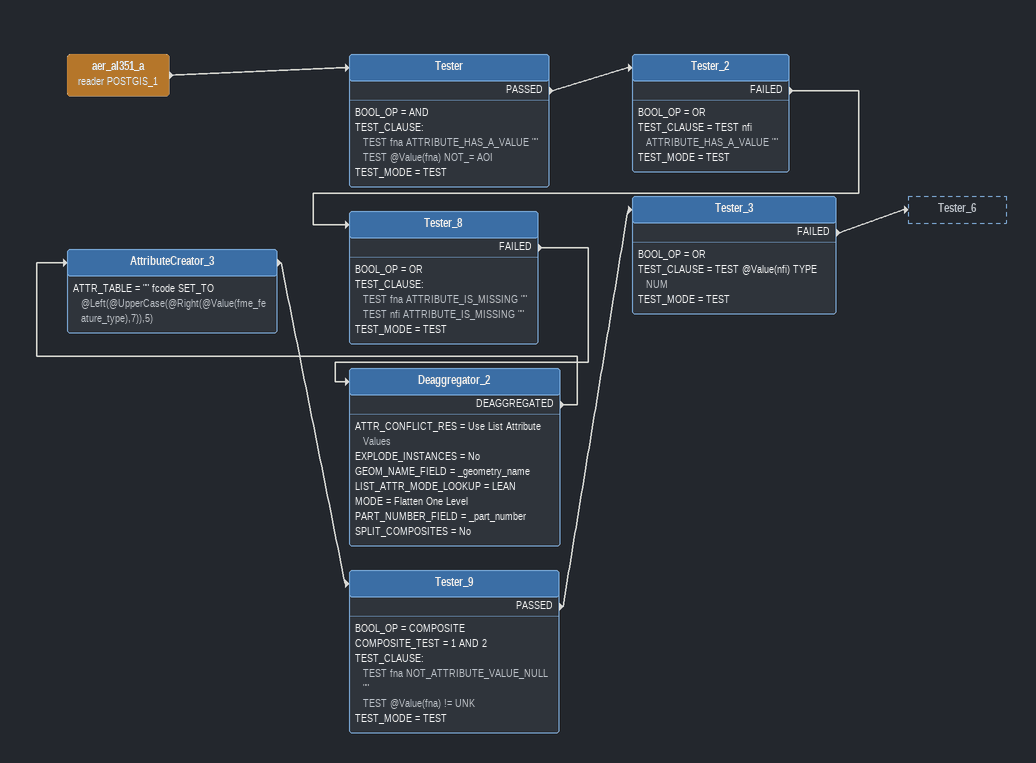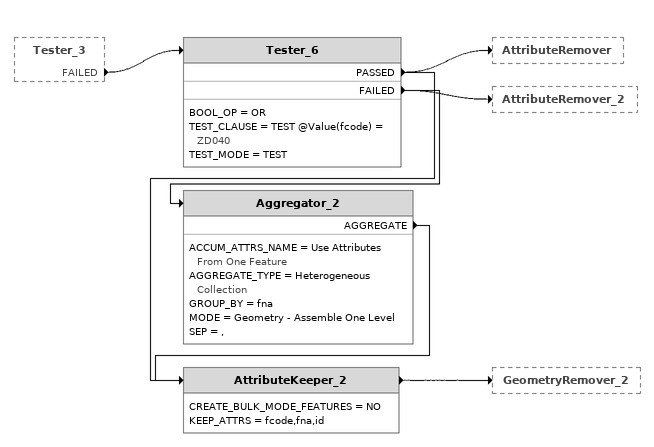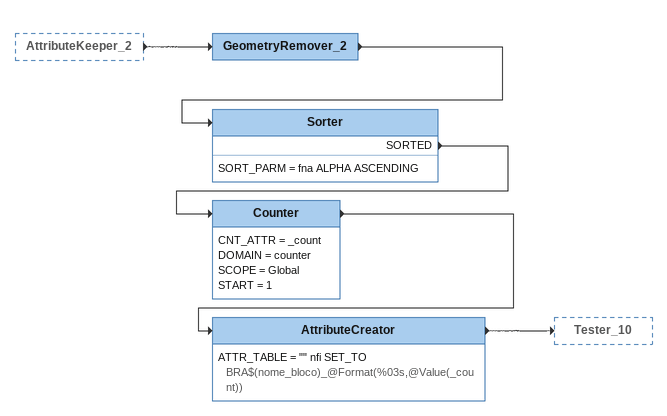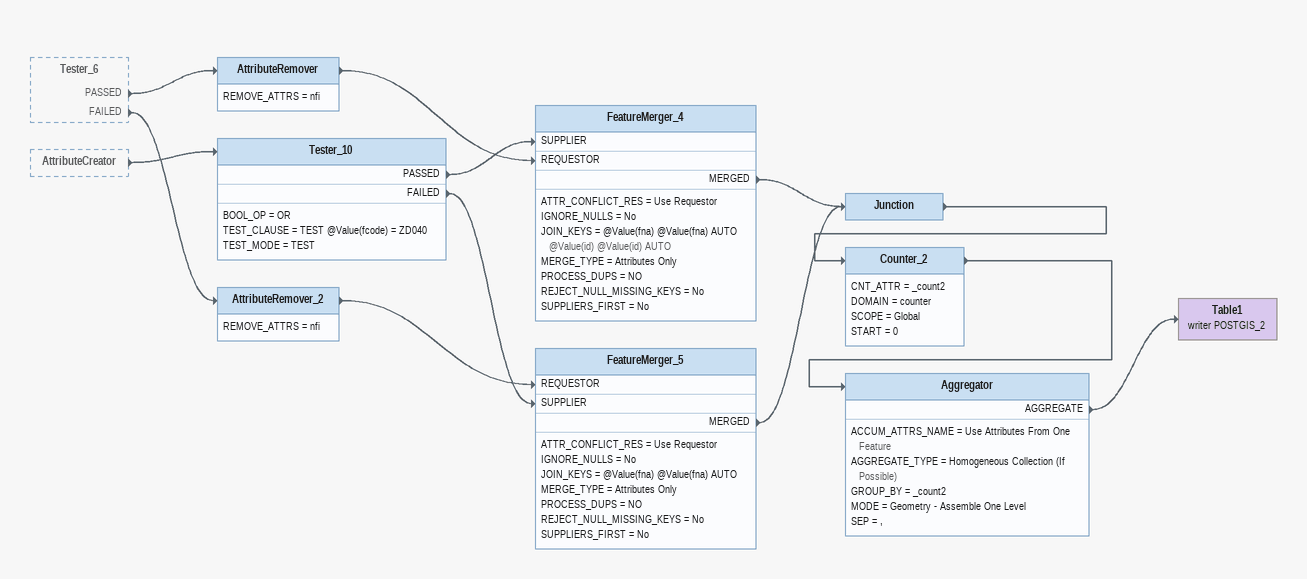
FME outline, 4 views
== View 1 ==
aer_al351_a (reader POSTGIS_1)
    -> Tester
Tester
    BOOL_OP = AND
    TEST_CLAUSE:
      TEST fna ATTRIBUTE_HAS_A_VALUE ""
      TEST @Value(fna) NOT_= AOI
    TEST_MODE = TEST
    PASSED -> Tester_2
Tester_2
    BOOL_OP = OR
    TEST_CLAUSE = TEST nfi ATTRIBUTE_HAS_A_VALUE ""
    TEST_MODE = TEST
    FAILED -> Tester_8
Tester_8
    BOOL_OP = OR
    TEST_CLAUSE:
      TEST fna ATTRIBUTE_IS_MISSING ""
      TEST nfi ATTRIBUTE_IS_MISSING ""
    TEST_MODE = TEST
    FAILED -> Deaggregator_2
Deaggregator_2
    ATTR_CONFLICT_RES = Use List Attribute Values
    EXPLODE_INSTANCES = No
    GEOM_NAME_FIELD = _geometry_name
    LIST_ATTR_MODE_LOOKUP = LEAN
    MODE = Flatten One Level
    PART_NUMBER_FIELD = _part_number
    SPLIT_COMPOSITES = No
    DEAGGREGATED -> AttributeCreator_3
AttributeCreator_3
    ATTR_TABLE = "" fcode SET_TO @Left(@UpperCase(@Right(@Value(fme_feature_type),7)),5)
    -> Tester_9
Tester_9
    BOOL_OP = COMPOSITE
    COMPOSITE_TEST = 1 AND 2
    TEST_CLAUSE:
      TEST fna NOT_ATTRIBUTE_VALUE_NULL ""
      TEST @Value(fna) != UNK
    TEST_MODE = TEST
    PASSED -> Tester_3
Tester_3
    BOOL_OP = OR
    TEST_CLAUSE = TEST @Value(nfi) TYPE NUM
    TEST_MODE = TEST
    FAILED -> Tester_6

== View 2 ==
Tester_3 [outside]
    FAILED -> Tester_6
Tester_6
    BOOL_OP = OR
    TEST_CLAUSE = TEST @Value(fcode) = ZD040
    TEST_MODE = TEST
    PASSED -> AttributeKeeper_2
    PASSED -> AttributeRemover
    FAILED -> Aggregator_2
    FAILED -> AttributeRemover_2
Aggregator_2
    ACCUM_ATTRS_NAME = Use Attributes From One Feature
    AGGREGATE_TYPE = Heterogeneous Collection
    GROUP_BY = fna
    MODE = Geometry - Assemble One Level
    SEP = ,
    AGGREGATE -> AttributeKeeper_2
AttributeKeeper_2
    CREATE_BULK_MODE_FEATURES = NO
    KEEP_ATTRS = fcode,fna,id
    -> GeometryRemover_2

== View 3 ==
AttributeKeeper_2 [outside]
    -> GeometryRemover_2
GeometryRemover_2
    -> Sorter
Sorter
    SORT_PARM = fna ALPHA ASCENDING
    SORTED -> Counter
Counter
    CNT_ATTR = _count
    DOMAIN = counter
    SCOPE = Global
    START = 1
    -> AttributeCreator
AttributeCreator
    ATTR_TABLE = "" nfi SET_TO BRA$(nome_bloco)_@Format(%03s,@Value(_count))
    -> Tester_10

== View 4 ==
Tester_6 [outside]
    PASSED -> AttributeRemover
    FAILED -> AttributeRemover_2
AttributeCreator [outside]
    -> Tester_10
Tester_10
    BOOL_OP = OR
    TEST_CLAUSE = TEST @Value(fcode) = ZD040
    TEST_MODE = TEST
    PASSED -> FeatureMerger_4 [SUPPLIER]
    FAILED -> FeatureMerger_5 [SUPPLIER]
AttributeRemover
    REMOVE_ATTRS = nfi
    -> FeatureMerger_4 [REQUESTOR]
FeatureMerger_4
    ATTR_CONFLICT_RES = Use Requestor
    IGNORE_NULLS = No
    JOIN_KEYS = @Value(fna) @Value(fna) AUTO @Value(id) @Value(id) AUTO
    MERGE_TYPE = Attributes Only
    PROCESS_DUPS = NO
    REJECT_NULL_MISSING_KEYS = No
    SUPPLIERS_FIRST = No
    MERGED -> Junction
AttributeRemover_2
    REMOVE_ATTRS = nfi
    -> FeatureMerger_5 [REQUESTOR]
FeatureMerger_5
    ATTR_CONFLICT_RES = Use Requestor
    IGNORE_NULLS = No
    JOIN_KEYS = @Value(fna) @Value(fna) AUTO
    MERGE_TYPE = Attributes Only
    PROCESS_DUPS = NO
    REJECT_NULL_MISSING_KEYS = No
    SUPPLIERS_FIRST = No
    MERGED -> Junction
Junction
    -> Counter_2
Counter_2
    CNT_ATTR = _count2
    DOMAIN = counter
    SCOPE = Global
    START = 0
    -> Aggregator
Aggregator
    ACCUM_ATTRS_NAME = Use Attributes From One Feature
    AGGREGATE_TYPE = Homogeneous Collection (If Possible)
    GROUP_BY = _count2
    MODE = Geometry - Assemble One Level
    SEP = ,
    AGGREGATE -> Table1 (writer POSTGIS_2)
Table1 (writer POSTGIS_2)
